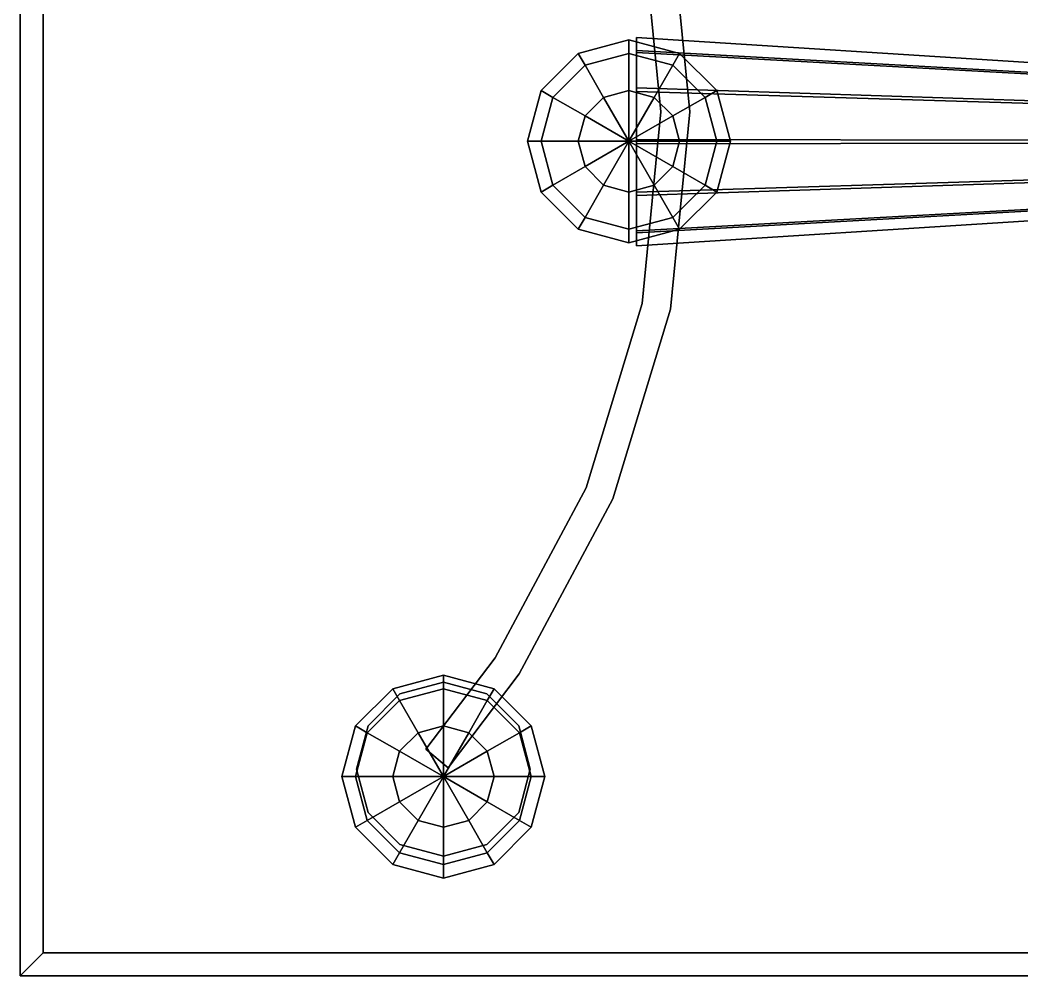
# Model space of a CAD drawing. Header units: millimetres. Extents: x -30782 to 40110, y 35885 to 73818.
# Drawn here: x -20179.5 to -19833.7, y 64189.2 to 64519.2 of the extents above; entities that cross this region are included whole.
import ezdxf

# ---------------------------------------------------------------- set-up
doc = ezdxf.new("R2010")
doc.units = ezdxf.units.MM
doc.styles.get("Standard").update_dxf_attribs({"font": 'arial.ttf'})

# ---------------------------------------------------------------- blocks, each defined once
blk = doc.blocks.new('A$C70D153BE')
for points, invisible_edges in [([(2097.04, 664.96, -277.71), (917.04, 64.96, -277.71), (917.04, 664.96, -277.71)], 1), ([(917.04, 64.96, -277.71), (2097.04, 664.96, -277.71), (2097.04, 64.96, -277.71)], 1), ([(925.04, 72.96, -265.71), (917.04, 664.96, -273.71), (917.04, 64.96, -273.71)], 1), ([(917.04, 664.96, -273.71), (925.04, 72.96, -265.71), (925.04, 656.96, -265.71)], 1), ([(917.04, 64.96, -273.71), (917.04, 664.96, -273.71), (917.04, 664.96, -277.71)], 12), ([(917.04, 64.96, -277.71), (917.04, 64.96, -273.71), (917.04, 664.96, -277.71)], 2), ([(925.04, 72.96, -265.71), (2089.04, 72.96, -265.71), (2089.04, 656.96, -265.71)], 12), ([(925.04, 656.96, -265.71), (925.04, 72.96, -265.71), (2089.04, 656.96, -265.71)], 2), ([(1148.19, 363.31, -615.71), (1121.6, 496.96, -615.71), (1141.48, 431.44, -615.71)], 1), ([(1148.19, 363.31, -385.71), (1141.48, 431.44, -385.71), (1121.6, 496.96, -385.71)], 12), ([(1131.67, 429.49, -385.71), (1138.19, 363.31, -615.71), (1138.19, 363.31, -385.71)], 1), ([(1138.19, 363.31, -615.71), (1131.67, 429.49, -385.71), (1131.67, 429.49, -615.71)], 1), ([(1131.67, 429.49, -615.71), (1148.19, 363.31, -615.71), (1138.19, 363.31, -615.71)], 3), ([(1131.67, 429.49, -385.71), (1138.19, 363.31, -385.71), (1148.19, 363.31, -385.71)], 14), ([(1141.48, 431.44, -385.71), (1148.19, 363.31, -385.71), (1148.19, 363.31, -615.71)], 12), ([(1148.19, 363.31, -615.71), (1141.48, 431.44, -615.71), (1141.48, 431.44, -385.71)], 12), ([(1127.16, 388.08, -500.81), (1112, 379.33, -518.31), (1109.66, 383.4, -500.81)], 1), ([(1127.16, 383.4, -483.31), (1127.16, 388.08, -500.81), (1109.66, 383.4, -500.81)], 12), ([(1127.16, 388.08, -500.81), (1127.16, 383.4, -518.31), (1112, 379.33, -518.31)], 12), ([(1142.31, 379.33, -518.31), (1127.16, 388.08, -500.81), (1144.66, 383.4, -500.81)], 1), ([(1142.31, 379.33, -518.31), (1127.16, 383.4, -518.31), (1127.16, 388.08, -500.81)], 12), ([(1144.66, 383.4, -500.81), (1127.16, 388.08, -500.81), (1127.16, 383.4, -483.31)], 12), ([(1129.75, 388.95, -498.93), (1492.95, 365.63, -499.39), (1129.75, 384.48, -517.02)], 2), ([(1129.75, 383.77, -481.03), (1492.95, 365.63, -499.39), (1129.75, 388.95, -498.93)], 1), ([(1129.75, 384.48, -517.02), (1129.75, 383.77, -481.03), (1129.75, 388.95, -498.93)], 1), ([(1492.95, 365.63, -499.39), (1492.95, 364.05, -505.76), (1129.75, 384.48, -517.02)], 12), ([(1129.75, 384.48, -517.02), (1492.95, 364.05, -505.76), (1492.95, 359.51, -510.49)], 12), ([(1492.95, 359.51, -510.49), (1129.75, 371.56, -530.46), (1129.75, 384.48, -517.02)], 12), ([(1129.75, 353.66, -535.63), (1129.75, 384.48, -517.02), (1129.75, 371.56, -530.46)], 1), ([(1109.66, 383.4, -500.81), (1100.91, 368.24, -518.31), (1096.84, 370.58, -500.81)], 1), ([(1112, 379.33, -483.31), (1109.66, 383.4, -500.81), (1096.84, 370.58, -500.81)], 12), ([(1109.66, 383.4, -500.81), (1112, 379.33, -518.31), (1100.91, 368.24, -518.31)], 12), ([(1127.16, 383.4, -483.31), (1109.66, 383.4, -500.81), (1112, 379.33, -483.31)], 1), ([(1127.16, 370.58, -470.5), (1127.16, 383.4, -483.31), (1112, 379.33, -483.31)], 12), ([(1127.16, 383.4, -518.31), (1118.41, 368.24, -531.12), (1112, 379.33, -518.31)], 1), ([(1127.16, 383.4, -518.31), (1127.16, 370.58, -531.12), (1118.41, 368.24, -531.12)], 12), ([(1142.31, 379.33, -483.31), (1127.16, 383.4, -483.31), (1127.16, 370.58, -470.5)], 12), ([(1135.91, 368.24, -531.12), (1127.16, 383.4, -518.31), (1142.31, 379.33, -518.31)], 1), ([(1135.91, 368.24, -531.12), (1127.16, 370.58, -531.12), (1127.16, 383.4, -518.31)], 12), ([(1144.66, 383.4, -500.81), (1127.16, 383.4, -483.31), (1142.31, 379.33, -483.31)], 1), ([(1492.95, 363.8, -493.09), (1129.75, 383.77, -481.03), (1129.75, 370.33, -468.11)], 12), ([(1129.75, 383.77, -481.03), (1492.95, 363.8, -493.09), (1492.95, 365.63, -499.39)], 12), ([(1129.75, 383.77, -481.03), (1129.75, 334.34, -468.83), (1129.75, 352.24, -463.65)], 13), ([(1129.75, 383.77, -481.03), (1129.75, 352.24, -463.65), (1129.75, 370.33, -468.11)], 1), ([(1153.41, 368.24, -518.31), (1142.31, 379.33, -518.31), (1144.66, 383.4, -500.81)], 12), ([(1157.47, 370.58, -500.81), (1144.66, 383.4, -500.81), (1142.31, 379.33, -483.31)], 12), ([(1153.41, 368.24, -518.31), (1144.66, 383.4, -500.81), (1157.47, 370.58, -500.81)], 1), ([(1112, 379.33, -483.31), (1096.84, 370.58, -500.81), (1100.91, 368.24, -483.31)], 1), ([(1112, 379.33, -518.31), (1112, 361.83, -531.12), (1100.91, 368.24, -518.31)], 1), ([(1118.41, 368.24, -470.5), (1112, 379.33, -483.31), (1100.91, 368.24, -483.31)], 12), ([(1127.16, 370.58, -470.5), (1112, 379.33, -483.31), (1118.41, 368.24, -470.5)], 1), ([(1112, 379.33, -518.31), (1118.41, 368.24, -531.12), (1112, 361.83, -531.12)], 12), ([(1142.31, 379.33, -483.31), (1127.16, 370.58, -470.5), (1135.91, 368.24, -470.5)], 1), ([(1153.41, 368.24, -483.31), (1142.31, 379.33, -483.31), (1135.91, 368.24, -470.5)], 12), ([(1142.31, 361.83, -531.12), (1135.91, 368.24, -531.12), (1142.31, 379.33, -518.31)], 12), ([(1142.31, 361.83, -531.12), (1142.31, 379.33, -518.31), (1153.41, 368.24, -518.31)], 1), ([(1157.47, 370.58, -500.81), (1142.31, 379.33, -483.31), (1153.41, 368.24, -483.31)], 1), ([(1096.84, 370.58, -500.81), (1096.84, 353.08, -518.31), (1092.16, 353.08, -500.81)], 1), ([(1100.91, 368.24, -483.31), (1096.84, 370.58, -500.81), (1092.16, 353.08, -500.81)], 12), ([(1096.84, 370.58, -500.81), (1100.91, 368.24, -518.31), (1096.84, 353.08, -518.31)], 12), ([(1129.75, 353.66, -535.63), (1129.75, 371.56, -530.46), (1492.95, 359.51, -510.49)], 12), ([(1129.75, 370.33, -468.11), (1492.95, 359.07, -488.54), (1492.95, 363.8, -493.09)], 12), ([(1129.75, 352.24, -463.65), (1492.95, 359.07, -488.54), (1129.75, 370.33, -468.11)], 1), ([(1157.47, 353.08, -518.31), (1153.41, 368.24, -518.31), (1157.47, 370.58, -500.81)], 12), ([(1162.16, 353.08, -500.81), (1157.47, 370.58, -500.81), (1153.41, 368.24, -483.31)], 12), ([(1157.47, 353.08, -518.31), (1157.47, 370.58, -500.81), (1162.16, 353.08, -500.81)], 1), ([(1100.91, 368.24, -483.31), (1092.16, 353.08, -500.81), (1096.84, 353.08, -483.31)], 1), ([(1100.91, 368.24, -518.31), (1109.66, 353.08, -531.12), (1096.84, 353.08, -518.31)], 1), ([(1112, 361.83, -470.5), (1100.91, 368.24, -483.31), (1096.84, 353.08, -483.31)], 12), ([(1100.91, 368.24, -518.31), (1112, 361.83, -531.12), (1109.66, 353.08, -531.12)], 12), ([(1118.41, 368.24, -470.5), (1100.91, 368.24, -483.31), (1112, 361.83, -470.5)], 1), ([(1153.41, 368.24, -483.31), (1135.91, 368.24, -470.5), (1142.31, 361.83, -470.5)], 1), ([(1157.47, 353.08, -483.31), (1153.41, 368.24, -483.31), (1142.31, 361.83, -470.5)], 12), ([(1144.66, 353.08, -531.12), (1142.31, 361.83, -531.12), (1153.41, 368.24, -518.31)], 12), ([(1144.66, 353.08, -531.12), (1153.41, 368.24, -518.31), (1157.47, 353.08, -518.31)], 1), ([(1162.16, 353.08, -500.81), (1153.41, 368.24, -483.31), (1157.47, 353.08, -483.31)], 1), ([(1121.6, 229.65, -615.71), (1148.19, 363.31, -615.71), (1141.48, 295.17, -615.71)], 1), ([(1121.6, 229.65, -385.71), (1141.48, 295.17, -385.71), (1148.19, 363.31, -385.71)], 12), ([(1138.19, 363.31, -615.71), (1131.67, 297.12, -385.71), (1138.19, 363.31, -385.71)], 1), ([(1131.67, 297.12, -385.71), (1138.19, 363.31, -615.71), (1131.67, 297.12, -615.71)], 1), ([(1138.19, 363.31, -615.71), (1148.19, 363.31, -615.71), (1131.67, 297.12, -615.71)], 3), ([(1138.19, 363.31, -385.71), (1131.67, 297.12, -385.71), (1148.19, 363.31, -385.71)], 14), ([(1148.19, 363.31, -615.71), (1148.19, 363.31, -385.71), (1141.48, 295.17, -385.71)], 12), ([(1141.48, 295.17, -385.71), (1141.48, 295.17, -615.71), (1148.19, 363.31, -615.71)], 12), ([(1112, 361.83, -470.5), (1096.84, 353.08, -483.31), (1109.66, 353.08, -470.5)], 1), ([(1157.47, 353.08, -483.31), (1142.31, 361.83, -470.5), (1144.66, 353.08, -470.5)], 1), ([(1492.95, 359.51, -510.49), (1492.95, 353.2, -512.31), (1129.75, 353.66, -535.63)], 12), ([(1129.75, 352.24, -463.65), (1492.95, 352.7, -486.97), (1492.95, 359.07, -488.54)], 12), ([(1092.16, 353.08, -500.81), (1096.84, 353.08, -518.31), (1100.91, 337.93, -518.31)], 12), ([(1092.16, 353.08, -500.81), (1100.91, 337.93, -518.31), (1096.84, 335.58, -500.81)], 1), ([(1096.84, 353.08, -483.31), (1092.16, 353.08, -500.81), (1096.84, 335.58, -500.81)], 12), ([(1096.84, 353.08, -483.31), (1096.84, 335.58, -500.81), (1100.91, 337.93, -483.31)], 1), ([(1096.84, 353.08, -518.31), (1109.66, 353.08, -531.12), (1112, 344.33, -531.12)], 12), ([(1096.84, 353.08, -518.31), (1112, 344.33, -531.12), (1100.91, 337.93, -518.31)], 1), ([(1109.66, 353.08, -470.5), (1096.84, 353.08, -483.31), (1100.91, 337.93, -483.31)], 12), ([(1109.66, 353.08, -470.5), (1100.91, 337.93, -483.31), (1112, 344.33, -470.5)], 1), ([(1129.75, 353.66, -535.63), (1492.95, 346.83, -510.74), (1129.75, 335.57, -531.17)], 1), ([(1129.75, 353.66, -535.63), (1492.95, 353.2, -512.31), (1492.95, 346.83, -510.74)], 12), ([(1129.75, 326.72, -524.29), (1129.75, 353.66, -535.63), (1129.75, 335.57, -531.17)], 1), ([(1492.95, 346.4, -488.79), (1492.95, 352.7, -486.97), (1129.75, 352.24, -463.65)], 12), ([(1153.41, 337.93, -483.31), (1144.66, 353.08, -470.5), (1142.31, 344.33, -470.5)], 1), ([(1142.31, 344.33, -531.12), (1157.47, 353.08, -518.31), (1153.41, 337.93, -518.31)], 1), ([(1142.31, 344.33, -531.12), (1144.66, 353.08, -531.12), (1157.47, 353.08, -518.31)], 12), ([(1153.41, 337.93, -483.31), (1157.47, 353.08, -483.31), (1144.66, 353.08, -470.5)], 12), ([(1153.41, 337.93, -518.31), (1162.16, 353.08, -500.81), (1157.47, 335.58, -500.81)], 1), ([(1153.41, 337.93, -518.31), (1157.47, 353.08, -518.31), (1162.16, 353.08, -500.81)], 12), ([(1157.47, 335.58, -500.81), (1157.47, 353.08, -483.31), (1153.41, 337.93, -483.31)], 1), ([(1157.47, 335.58, -500.81), (1162.16, 353.08, -500.81), (1157.47, 353.08, -483.31)], 12), ([(1129.75, 352.24, -463.65), (1129.75, 334.34, -468.83), (1492.95, 346.4, -488.79)], 12), ([(1492.95, 346.83, -510.74), (1492.95, 343.72, -508.32), (1129.75, 326.72, -524.29)], 14), ([(1129.75, 326.72, -524.29), (1129.75, 335.57, -531.17), (1492.95, 346.83, -510.74)], 12), ([(1129.75, 321.43, -482.26), (1492.95, 341.85, -493.52), (1492.95, 346.4, -488.79)], 12), ([(1492.95, 346.4, -488.79), (1129.75, 334.34, -468.83), (1129.75, 321.43, -482.26)], 12), ([(1100.91, 337.93, -518.31), (1112, 344.33, -531.12), (1118.41, 337.93, -531.12)], 12), ([(1112, 344.33, -470.5), (1100.91, 337.93, -483.31), (1112, 326.83, -483.31)], 12), ([(1112, 344.33, -470.5), (1112, 326.83, -483.31), (1118.41, 337.93, -470.5)], 1), ([(1492.95, 343.72, -508.32), (1129.75, 322.14, -518.25), (1129.75, 326.72, -524.29)], 13), ([(1492.95, 343.72, -508.32), (1492.95, 342.1, -506.19), (1129.75, 322.14, -518.25)], 12), ([(1142.31, 326.83, -483.31), (1142.31, 344.33, -470.5), (1135.91, 337.93, -470.5)], 1), ([(1135.91, 337.93, -531.12), (1142.31, 344.33, -531.12), (1153.41, 337.93, -518.31)], 12), ([(1142.31, 326.83, -483.31), (1153.41, 337.93, -483.31), (1142.31, 344.33, -470.5)], 12), ([(1129.75, 322.14, -518.25), (1492.95, 342.1, -506.19), (1492.95, 340.28, -499.89)], 12), ([(1492.95, 340.28, -499.89), (1492.95, 341.85, -493.52), (1129.75, 321.43, -482.26)], 12), ([(1129.75, 322.14, -518.25), (1492.95, 340.28, -499.89), (1129.75, 316.96, -500.35)], 1), ([(1129.75, 316.96, -500.35), (1492.95, 340.28, -499.89), (1129.75, 321.43, -482.26)], 2), ([(1096.84, 335.58, -500.81), (1100.91, 337.93, -518.31), (1112, 326.83, -518.31)], 12), ([(1100.91, 337.93, -483.31), (1096.84, 335.58, -500.81), (1109.66, 322.77, -500.81)], 12), ([(1096.84, 335.58, -500.81), (1112, 326.83, -518.31), (1109.66, 322.77, -500.81)], 1), ([(1100.91, 337.93, -518.31), (1118.41, 337.93, -531.12), (1112, 326.83, -518.31)], 1), ([(1100.91, 337.93, -483.31), (1109.66, 322.77, -500.81), (1112, 326.83, -483.31)], 1), ([(1118.41, 337.93, -470.5), (1112, 326.83, -483.31), (1127.16, 322.77, -483.31)], 12), ([(1112, 326.83, -518.31), (1118.41, 337.93, -531.12), (1127.16, 335.58, -531.12)], 12), ([(1112, 326.83, -518.31), (1127.16, 335.58, -531.12), (1127.16, 322.77, -518.31)], 1), ([(1118.41, 337.93, -470.5), (1127.16, 322.77, -483.31), (1127.16, 335.58, -470.5)], 1), ([(1127.16, 322.77, -483.31), (1135.91, 337.93, -470.5), (1127.16, 335.58, -470.5)], 1), ([(1127.16, 322.77, -483.31), (1142.31, 326.83, -483.31), (1135.91, 337.93, -470.5)], 12), ([(1127.16, 335.58, -531.12), (1135.91, 337.93, -531.12), (1142.31, 326.83, -518.31)], 12), ([(1127.16, 335.58, -531.12), (1142.31, 326.83, -518.31), (1127.16, 322.77, -518.31)], 1), ([(1135.91, 337.93, -531.12), (1153.41, 337.93, -518.31), (1142.31, 326.83, -518.31)], 1), ([(1142.31, 326.83, -518.31), (1153.41, 337.93, -518.31), (1157.47, 335.58, -500.81)], 12), ([(1144.66, 322.77, -500.81), (1153.41, 337.93, -483.31), (1142.31, 326.83, -483.31)], 1), ([(1142.31, 326.83, -518.31), (1157.47, 335.58, -500.81), (1144.66, 322.77, -500.81)], 1), ([(1144.66, 322.77, -500.81), (1157.47, 335.58, -500.81), (1153.41, 337.93, -483.31)], 12), ([(1129.75, 334.34, -468.83), (1129.75, 316.96, -500.35), (1129.75, 321.43, -482.26)], 1), ([(1109.66, 322.77, -500.81), (1112, 326.83, -518.31), (1127.16, 322.77, -518.31)], 12), ([(1112, 326.83, -483.31), (1109.66, 322.77, -500.81), (1127.16, 318.08, -500.81)], 12), ([(1112, 326.83, -483.31), (1127.16, 318.08, -500.81), (1127.16, 322.77, -483.31)], 1), ([(1127.16, 322.77, -518.31), (1142.31, 326.83, -518.31), (1144.66, 322.77, -500.81)], 12), ([(1127.16, 318.08, -500.81), (1142.31, 326.83, -483.31), (1127.16, 322.77, -483.31)], 1), ([(1127.16, 318.08, -500.81), (1144.66, 322.77, -500.81), (1142.31, 326.83, -483.31)], 12), ([(1129.75, 316.96, -500.35), (1129.75, 326.72, -524.29), (1129.75, 322.14, -518.25)], 1), ([(1109.66, 322.77, -500.81), (1127.16, 322.77, -518.31), (1127.16, 318.08, -500.81)], 1), ([(1127.16, 322.77, -518.31), (1144.66, 322.77, -500.81), (1127.16, 318.08, -500.81)], 1), ([(1112.36, 233.48, -615.71), (1131.67, 297.12, -385.71), (1131.67, 297.12, -615.71)], 1), ([(1112.36, 233.48, -385.71), (1131.67, 297.12, -385.71), (1112.36, 233.48, -615.71)], 2), ([(1131.67, 297.12, -615.71), (1121.6, 229.65, -615.71), (1112.36, 233.48, -615.71)], 3), ([(1131.67, 297.12, -385.71), (1112.36, 233.48, -385.71), (1121.6, 229.65, -385.71)], 14), ([(1121.6, 229.65, -615.71), (1141.48, 295.17, -615.71), (1141.48, 295.17, -385.71)], 12), ([(1121.6, 229.65, -385.71), (1121.6, 229.65, -615.71), (1141.48, 295.17, -385.71)], 2), ([(1112.36, 233.48, -615.71), (1064.74, 136.76, -615.71), (1081.01, 174.82, -615.71)], 3), ([(1112.36, 233.48, -615.71), (1089.33, 169.27, -615.71), (1064.74, 136.76, -615.71)], 13), ([(1112.36, 233.48, -385.71), (1081.01, 174.82, -385.71), (1064.74, 136.76, -385.71)], 14), ([(1112.36, 233.48, -385.71), (1064.74, 136.76, -385.71), (1089.33, 169.27, -385.71)], 13), ([(1081.01, 174.82, -385.71), (1112.36, 233.48, -615.71), (1081.01, 174.82, -615.71)], 1), ([(1081.01, 174.82, -385.71), (1112.36, 233.48, -385.71), (1112.36, 233.48, -615.71)], 12), ([(1112.36, 233.48, -615.71), (1121.6, 229.65, -615.71), (1089.33, 169.27, -615.71)], 13), ([(1112.36, 233.48, -385.71), (1089.33, 169.27, -385.71), (1121.6, 229.65, -385.71)], 13), ([(1089.33, 169.27, -385.71), (1089.33, 169.27, -615.71), (1121.6, 229.65, -615.71)], 12), ([(1089.33, 169.27, -385.71), (1121.6, 229.65, -615.71), (1121.6, 229.65, -385.71)], 1), ([(1081.01, 174.82, -385.71), (1057.13, 143.24, -615.71), (1057.13, 143.24, -385.71)], 1), ([(1057.13, 143.24, -615.71), (1081.01, 174.82, -385.71), (1081.01, 174.82, -615.71)], 1), ([(1081.01, 174.82, -615.71), (1064.74, 136.76, -615.71), (1057.13, 143.24, -615.71)], 1), ([(1081.01, 174.82, -385.71), (1057.13, 143.24, -385.71), (1064.74, 136.76, -385.71)], 12), ([(1063.13, 166.36, -335.71), (1048.13, 162.35, -335.71), (1037.15, 151.36, -335.71)], 12), ([(1063.13, 164.08, -330.21), (1045.63, 164.08, -312.71), (1063.13, 168.77, -312.71)], 1), ([(1063.13, 168.77, -312.71), (1045.63, 164.08, -312.71), (1047.97, 160.02, -295.21)], 12), ([(1063.13, 168.77, -312.71), (1047.97, 160.02, -295.21), (1063.13, 164.08, -295.21)], 1), ([(1063.13, 166.36, -685.71), (1048.13, 162.35, -685.71), (1048.13, 162.35, -335.71)], 12), ([(1048.13, 162.35, -335.71), (1063.13, 166.36, -335.71), (1063.13, 166.36, -685.71)], 12), ([(1048.13, 162.35, -685.71), (1063.13, 166.36, -685.71), (1078.13, 162.35, -685.71)], 12), ([(1080.63, 164.08, -312.71), (1063.13, 164.08, -330.21), (1063.13, 168.77, -312.71)], 1), ([(1078.28, 160.02, -295.21), (1080.63, 164.08, -312.71), (1063.13, 168.77, -312.71)], 12), ([(1078.28, 160.02, -295.21), (1063.13, 168.77, -312.71), (1063.13, 164.08, -295.21)], 1), ([(1078.13, 162.35, -335.71), (1078.13, 162.35, -685.71), (1063.13, 166.36, -685.71)], 12), ([(1063.13, 166.36, -685.71), (1063.13, 166.36, -335.71), (1078.13, 162.35, -335.71)], 12), ([(1089.11, 151.36, -335.71), (1078.13, 162.35, -335.71), (1063.13, 166.36, -335.71)], 12), ([(1089.33, 169.27, -385.71), (1064.74, 136.76, -385.71), (1064.74, 136.76, -615.71)], 12), ([(1064.74, 136.76, -615.71), (1089.33, 169.27, -615.71), (1089.33, 169.27, -385.71)], 12), ([(1047.97, 160.02, -330.21), (1032.82, 151.27, -312.71), (1045.63, 164.08, -312.71)], 1), ([(1045.63, 164.08, -312.71), (1032.82, 151.27, -312.71), (1036.88, 148.93, -295.21)], 12), ([(1045.63, 164.08, -312.71), (1036.88, 148.93, -295.21), (1047.97, 160.02, -295.21)], 1), ([(1063.13, 164.08, -330.21), (1047.97, 160.02, -330.21), (1045.63, 164.08, -312.71)], 12), ([(1063.13, 164.08, -295.21), (1047.97, 160.02, -295.21), (1054.38, 148.93, -282.4)], 12), ([(1063.13, 151.27, -343.02), (1047.97, 160.02, -330.21), (1063.13, 164.08, -330.21)], 1), ([(1063.13, 164.08, -295.21), (1054.38, 148.93, -282.4), (1063.13, 151.27, -282.4)], 1), ([(1071.88, 148.93, -282.4), (1078.28, 160.02, -295.21), (1063.13, 164.08, -295.21)], 12), ([(1071.88, 148.93, -282.4), (1063.13, 164.08, -295.21), (1063.13, 151.27, -282.4)], 1), ([(1080.63, 164.08, -312.71), (1078.28, 160.02, -330.21), (1063.13, 164.08, -330.21)], 12), ([(1078.28, 160.02, -330.21), (1063.13, 151.27, -343.02), (1063.13, 164.08, -330.21)], 1), ([(1093.44, 151.27, -312.71), (1078.28, 160.02, -330.21), (1080.63, 164.08, -312.71)], 1), ([(1089.38, 148.93, -295.21), (1080.63, 164.08, -312.71), (1078.28, 160.02, -295.21)], 1), ([(1089.38, 148.93, -295.21), (1093.44, 151.27, -312.71), (1080.63, 164.08, -312.71)], 12), ([(1047.97, 160.02, -330.21), (1036.88, 148.93, -330.21), (1032.82, 151.27, -312.71)], 12), ([(1033.13, 136.36, -685.71), (1037.15, 151.36, -685.71), (1048.13, 162.35, -685.71)], 12), ([(1047.97, 160.02, -295.21), (1036.88, 148.93, -295.21), (1047.97, 142.52, -282.4)], 12), ([(1054.38, 148.93, -343.02), (1036.88, 148.93, -330.21), (1047.97, 160.02, -330.21)], 1), ([(1048.13, 162.35, -335.71), (1037.15, 151.36, -685.71), (1037.15, 151.36, -335.71)], 1), ([(1048.13, 162.35, -335.71), (1048.13, 162.35, -685.71), (1037.15, 151.36, -685.71)], 12), ([(1047.97, 160.02, -295.21), (1047.97, 142.52, -282.4), (1054.38, 148.93, -282.4)], 1), ([(1063.13, 151.27, -343.02), (1054.38, 148.93, -343.02), (1047.97, 160.02, -330.21)], 12), ([(1078.28, 160.02, -330.21), (1071.88, 148.93, -343.02), (1063.13, 151.27, -343.02)], 12), ([(1078.28, 142.52, -282.4), (1078.28, 160.02, -295.21), (1071.88, 148.93, -282.4)], 1), ([(1089.38, 148.93, -330.21), (1071.88, 148.93, -343.02), (1078.28, 160.02, -330.21)], 1), ([(1089.11, 151.36, -335.71), (1089.11, 151.36, -685.71), (1078.13, 162.35, -335.71)], 2), ([(1089.11, 151.36, -685.71), (1078.13, 162.35, -685.71), (1078.13, 162.35, -335.71)], 12), ([(1078.13, 162.35, -685.71), (1093.13, 136.36, -685.71), (1089.11, 121.36, -685.71)], 13), ([(1078.13, 162.35, -685.71), (1089.11, 151.36, -685.71), (1093.13, 136.36, -685.71)], 12), ([(1078.28, 142.52, -282.4), (1089.38, 148.93, -295.21), (1078.28, 160.02, -295.21)], 12), ([(1093.44, 151.27, -312.71), (1089.38, 148.93, -330.21), (1078.28, 160.02, -330.21)], 12), ([(1036.88, 148.93, -330.21), (1028.13, 133.77, -312.71), (1032.82, 151.27, -312.71)], 1), ([(1032.82, 151.27, -312.71), (1028.13, 133.77, -312.71), (1032.82, 133.77, -295.21)], 12), ([(1036.88, 148.93, -330.21), (1032.82, 133.77, -330.21), (1028.13, 133.77, -312.71)], 12), ([(1032.82, 151.27, -312.71), (1032.82, 133.77, -295.21), (1036.88, 148.93, -295.21)], 1), ([(1036.88, 148.93, -295.21), (1032.82, 133.77, -295.21), (1045.63, 133.77, -282.4)], 12), ([(1047.97, 142.52, -343.02), (1032.82, 133.77, -330.21), (1036.88, 148.93, -330.21)], 1), ([(1037.15, 151.36, -335.71), (1037.15, 151.36, -685.71), (1033.13, 136.36, -335.71)], 2), ([(1037.15, 151.36, -685.71), (1033.13, 136.36, -685.71), (1033.13, 136.36, -335.71)], 12), ([(1037.15, 151.36, -335.71), (1033.13, 136.36, -335.71), (1037.15, 121.36, -335.71)], 12), ([(1036.88, 148.93, -295.21), (1045.63, 133.77, -282.4), (1047.97, 142.52, -282.4)], 1), ([(1054.38, 148.93, -343.02), (1047.97, 142.52, -343.02), (1036.88, 148.93, -330.21)], 12), ([(1089.38, 148.93, -330.21), (1078.28, 142.52, -343.02), (1071.88, 148.93, -343.02)], 12), ([(1080.63, 133.77, -282.4), (1089.38, 148.93, -295.21), (1078.28, 142.52, -282.4)], 1), ([(1093.44, 133.77, -330.21), (1078.28, 142.52, -343.02), (1089.38, 148.93, -330.21)], 1), ([(1080.63, 133.77, -282.4), (1093.44, 133.77, -295.21), (1089.38, 148.93, -295.21)], 12), ([(1093.13, 136.36, -335.71), (1089.11, 151.36, -685.71), (1089.11, 151.36, -335.71)], 1), ([(1093.13, 136.36, -335.71), (1093.13, 136.36, -685.71), (1089.11, 151.36, -685.71)], 12), ([(1089.11, 121.36, -335.71), (1093.13, 136.36, -335.71), (1089.11, 151.36, -335.71)], 12), ([(1098.13, 133.77, -312.71), (1089.38, 148.93, -330.21), (1093.44, 151.27, -312.71)], 1), ([(1093.44, 133.77, -295.21), (1093.44, 151.27, -312.71), (1089.38, 148.93, -295.21)], 1), ([(1098.13, 133.77, -312.71), (1093.44, 133.77, -330.21), (1089.38, 148.93, -330.21)], 12), ([(1093.44, 133.77, -295.21), (1098.13, 133.77, -312.71), (1093.44, 151.27, -312.71)], 12), ([(1047.97, 142.52, -343.02), (1045.63, 133.77, -343.02), (1032.82, 133.77, -330.21)], 12), ([(1064.74, 136.76, -615.71), (1064.74, 136.76, -385.71), (1057.13, 143.24, -385.71)], 12), ([(1064.74, 136.76, -615.71), (1057.13, 143.24, -385.71), (1057.13, 143.24, -615.71)], 1), ([(1093.44, 133.77, -330.21), (1080.63, 133.77, -343.02), (1078.28, 142.52, -343.02)], 12), ([(1033.13, 136.36, -335.71), (1033.13, 136.36, -685.71), (1037.15, 121.36, -685.71)], 12), ([(1037.15, 121.36, -685.71), (1037.15, 121.36, -335.71), (1033.13, 136.36, -335.71)], 12), ([(1048.13, 110.38, -685.71), (1037.15, 121.36, -685.71), (1033.13, 136.36, -685.71)], 12), ([(1089.11, 121.36, -685.71), (1093.13, 136.36, -685.71), (1093.13, 136.36, -335.71)], 12), ([(1093.13, 136.36, -335.71), (1089.11, 121.36, -335.71), (1089.11, 121.36, -685.71)], 12), ([(1032.82, 133.77, -330.21), (1032.82, 116.27, -312.71), (1028.13, 133.77, -312.71)], 1), ([(1028.13, 133.77, -312.71), (1036.88, 118.62, -295.21), (1032.82, 133.77, -295.21)], 1), ([(1028.13, 133.77, -312.71), (1032.82, 116.27, -312.71), (1036.88, 118.62, -295.21)], 12), ([(1032.82, 133.77, -295.21), (1047.97, 125.02, -282.4), (1045.63, 133.77, -282.4)], 1), ([(1032.82, 133.77, -295.21), (1036.88, 118.62, -295.21), (1047.97, 125.02, -282.4)], 12), ([(1032.82, 133.77, -330.21), (1036.88, 118.62, -330.21), (1032.82, 116.27, -312.71)], 12), ([(1045.63, 133.77, -343.02), (1036.88, 118.62, -330.21), (1032.82, 133.77, -330.21)], 1), ([(1045.63, 133.77, -343.02), (1047.97, 125.02, -343.02), (1036.88, 118.62, -330.21)], 12), ([(1078.28, 125.02, -282.4), (1089.38, 118.62, -295.21), (1093.44, 133.77, -295.21)], 12), ([(1078.28, 125.02, -282.4), (1093.44, 133.77, -295.21), (1080.63, 133.77, -282.4)], 1), ([(1089.38, 118.62, -330.21), (1078.28, 125.02, -343.02), (1080.63, 133.77, -343.02)], 12), ([(1089.38, 118.62, -330.21), (1080.63, 133.77, -343.02), (1093.44, 133.77, -330.21)], 1), ([(1093.44, 116.27, -312.71), (1089.38, 118.62, -330.21), (1093.44, 133.77, -330.21)], 12), ([(1089.38, 118.62, -295.21), (1093.44, 116.27, -312.71), (1098.13, 133.77, -312.71)], 12), ([(1089.38, 118.62, -295.21), (1098.13, 133.77, -312.71), (1093.44, 133.77, -295.21)], 1), ([(1093.44, 116.27, -312.71), (1093.44, 133.77, -330.21), (1098.13, 133.77, -312.71)], 1), ([(1036.88, 118.62, -295.21), (1054.38, 118.62, -282.4), (1047.97, 125.02, -282.4)], 1), ([(1047.97, 125.02, -343.02), (1047.97, 107.52, -330.21), (1036.88, 118.62, -330.21)], 1), ([(1047.97, 125.02, -343.02), (1054.38, 118.62, -343.02), (1047.97, 107.52, -330.21)], 12), ([(1071.88, 118.62, -282.4), (1089.38, 118.62, -295.21), (1078.28, 125.02, -282.4)], 1), ([(1078.28, 107.52, -330.21), (1071.88, 118.62, -343.02), (1078.28, 125.02, -343.02)], 12), ([(1078.28, 107.52, -330.21), (1078.28, 125.02, -343.02), (1089.38, 118.62, -330.21)], 1), ([(1037.15, 121.36, -685.71), (1048.13, 110.38, -685.71), (1048.13, 110.38, -335.71)], 12), ([(1048.13, 110.38, -335.71), (1037.15, 121.36, -335.71), (1037.15, 121.36, -685.71)], 12), ([(1037.15, 121.36, -335.71), (1048.13, 110.38, -335.71), (1063.13, 106.36, -335.71)], 12), ([(1089.11, 121.36, -685.71), (1078.13, 110.38, -685.71), (1048.13, 110.38, -685.71)], 14), ([(1063.13, 106.36, -335.71), (1078.13, 110.38, -335.71), (1089.11, 121.36, -335.71)], 12), ([(1078.13, 110.38, -335.71), (1078.13, 110.38, -685.71), (1089.11, 121.36, -685.71)], 12), ([(1089.11, 121.36, -685.71), (1089.11, 121.36, -335.71), (1078.13, 110.38, -335.71)], 12), ([(1036.88, 118.62, -330.21), (1045.63, 103.46, -312.71), (1032.82, 116.27, -312.71)], 1), ([(1032.82, 116.27, -312.71), (1047.97, 107.52, -295.21), (1036.88, 118.62, -295.21)], 1), ([(1036.88, 118.62, -295.21), (1047.97, 107.52, -295.21), (1054.38, 118.62, -282.4)], 12), ([(1036.88, 118.62, -330.21), (1047.97, 107.52, -330.21), (1045.63, 103.46, -312.71)], 12), ([(1047.97, 107.52, -295.21), (1063.13, 116.27, -282.4), (1054.38, 118.62, -282.4)], 1), ([(1054.38, 118.62, -343.02), (1063.13, 103.46, -330.21), (1047.97, 107.52, -330.21)], 1), ([(1054.38, 118.62, -343.02), (1063.13, 116.27, -343.02), (1063.13, 103.46, -330.21)], 12), ([(1063.13, 116.27, -282.4), (1078.28, 107.52, -295.21), (1071.88, 118.62, -282.4)], 1), ([(1063.13, 103.46, -330.21), (1063.13, 116.27, -343.02), (1071.88, 118.62, -343.02)], 12), ([(1063.13, 103.46, -330.21), (1071.88, 118.62, -343.02), (1078.28, 107.52, -330.21)], 1), ([(1071.88, 118.62, -282.4), (1078.28, 107.52, -295.21), (1089.38, 118.62, -295.21)], 12), ([(1080.63, 103.46, -312.71), (1078.28, 107.52, -330.21), (1089.38, 118.62, -330.21)], 12), ([(1078.28, 107.52, -295.21), (1093.44, 116.27, -312.71), (1089.38, 118.62, -295.21)], 1), ([(1080.63, 103.46, -312.71), (1089.38, 118.62, -330.21), (1093.44, 116.27, -312.71)], 1), ([(1032.82, 116.27, -312.71), (1045.63, 103.46, -312.71), (1047.97, 107.52, -295.21)], 12), ([(1047.97, 107.52, -295.21), (1063.13, 103.46, -295.21), (1063.13, 116.27, -282.4)], 12), ([(1063.13, 116.27, -282.4), (1063.13, 103.46, -295.21), (1078.28, 107.52, -295.21)], 12), ([(1078.28, 107.52, -295.21), (1080.63, 103.46, -312.71), (1093.44, 116.27, -312.71)], 12), ([(1047.97, 107.52, -330.21), (1063.13, 98.77, -312.71), (1045.63, 103.46, -312.71)], 1), ([(1045.63, 103.46, -312.71), (1063.13, 103.46, -295.21), (1047.97, 107.52, -295.21)], 1), ([(1047.97, 107.52, -330.21), (1063.13, 103.46, -330.21), (1063.13, 98.77, -312.71)], 12), ([(1048.13, 110.38, -335.71), (1063.13, 106.36, -685.71), (1063.13, 106.36, -335.71)], 1), ([(1048.13, 110.38, -335.71), (1048.13, 110.38, -685.71), (1063.13, 106.36, -685.71)], 12), ([(1078.13, 110.38, -685.71), (1063.13, 106.36, -685.71), (1048.13, 110.38, -685.71)], 12), ([(1063.13, 106.36, -335.71), (1063.13, 106.36, -685.71), (1078.13, 110.38, -335.71)], 2), ([(1063.13, 106.36, -685.71), (1078.13, 110.38, -685.71), (1078.13, 110.38, -335.71)], 12), ([(1063.13, 98.77, -312.71), (1063.13, 103.46, -330.21), (1078.28, 107.52, -330.21)], 12), ([(1063.13, 98.77, -312.71), (1078.28, 107.52, -330.21), (1080.63, 103.46, -312.71)], 1), ([(1063.13, 103.46, -295.21), (1080.63, 103.46, -312.71), (1078.28, 107.52, -295.21)], 1), ([(1045.63, 103.46, -312.71), (1063.13, 98.77, -312.71), (1063.13, 103.46, -295.21)], 12), ([(1063.13, 103.46, -295.21), (1063.13, 98.77, -312.71), (1080.63, 103.46, -312.71)], 12), ([(2097.04, 64.96, -273.71), (925.04, 72.96, -265.71), (917.04, 64.96, -273.71)], 1), ([(2097.04, 64.96, -273.71), (2089.04, 72.96, -265.71), (925.04, 72.96, -265.71)], 12), ([(2097.04, 64.96, -277.71), (2097.04, 64.96, -273.71), (917.04, 64.96, -273.71)], 12), ([(2097.04, 64.96, -277.71), (917.04, 64.96, -273.71), (917.04, 64.96, -277.71)], 1)]:
    blk.add_3dface(points, dxfattribs=dict(invisible_edges=invisible_edges))
for points in [[(1127.16, 353.08, -465.81), (1127.16, 370.58, -470.5), (1118.41, 368.24, -470.5)], [(1127.16, 370.58, -531.12), (1127.16, 353.08, -535.81), (1118.41, 368.24, -531.12)], [(1135.91, 368.24, -470.5), (1127.16, 370.58, -470.5), (1127.16, 353.08, -465.81)], [(1127.16, 353.08, -535.81), (1127.16, 370.58, -531.12), (1135.91, 368.24, -531.12)], [(1127.16, 353.08, -465.81), (1118.41, 368.24, -470.5), (1112, 361.83, -470.5)], [(1118.41, 368.24, -531.12), (1127.16, 353.08, -535.81), (1112, 361.83, -531.12)], [(1142.31, 361.83, -470.5), (1135.91, 368.24, -470.5), (1127.16, 353.08, -465.81)], [(1127.16, 353.08, -535.81), (1135.91, 368.24, -531.12), (1142.31, 361.83, -531.12)], [(1127.16, 353.08, -465.81), (1112, 361.83, -470.5), (1109.66, 353.08, -470.5)], [(1112, 361.83, -531.12), (1127.16, 353.08, -535.81), (1109.66, 353.08, -531.12)], [(1144.66, 353.08, -470.5), (1142.31, 361.83, -470.5), (1127.16, 353.08, -465.81)], [(1127.16, 353.08, -535.81), (1142.31, 361.83, -531.12), (1144.66, 353.08, -531.12)], [(1127.16, 353.08, -465.81), (1109.66, 353.08, -470.5), (1112, 344.33, -470.5)], [(1109.66, 353.08, -531.12), (1127.16, 353.08, -535.81), (1112, 344.33, -531.12)], [(1127.16, 353.08, -465.81), (1112, 344.33, -470.5), (1118.41, 337.93, -470.5)], [(1112, 344.33, -531.12), (1127.16, 353.08, -535.81), (1118.41, 337.93, -531.12)], [(1127.16, 353.08, -465.81), (1118.41, 337.93, -470.5), (1127.16, 335.58, -470.5)], [(1118.41, 337.93, -531.12), (1127.16, 353.08, -535.81), (1127.16, 335.58, -531.12)], [(1142.31, 344.33, -470.5), (1144.66, 353.08, -470.5), (1127.16, 353.08, -465.81)], [(1135.91, 337.93, -470.5), (1142.31, 344.33, -470.5), (1127.16, 353.08, -465.81)], [(1127.16, 335.58, -470.5), (1135.91, 337.93, -470.5), (1127.16, 353.08, -465.81)], [(1127.16, 353.08, -535.81), (1144.66, 353.08, -531.12), (1142.31, 344.33, -531.12)], [(1127.16, 353.08, -535.81), (1142.31, 344.33, -531.12), (1135.91, 337.93, -531.12)], [(1127.16, 353.08, -535.81), (1135.91, 337.93, -531.12), (1127.16, 335.58, -531.12)], [(1054.38, 148.93, -282.4), (1047.97, 142.52, -282.4), (1063.13, 133.77, -277.71)], [(1063.13, 133.77, -347.71), (1047.97, 142.52, -343.02), (1054.38, 148.93, -343.02)], [(1063.13, 151.27, -282.4), (1054.38, 148.93, -282.4), (1063.13, 133.77, -277.71)], [(1063.13, 133.77, -347.71), (1054.38, 148.93, -343.02), (1063.13, 151.27, -343.02)], [(1063.13, 133.77, -277.71), (1071.88, 148.93, -282.4), (1063.13, 151.27, -282.4)], [(1071.88, 148.93, -343.02), (1063.13, 133.77, -347.71), (1063.13, 151.27, -343.02)], [(1063.13, 133.77, -277.71), (1078.28, 142.52, -282.4), (1071.88, 148.93, -282.4)], [(1078.28, 142.52, -343.02), (1063.13, 133.77, -347.71), (1071.88, 148.93, -343.02)], [(1047.97, 142.52, -282.4), (1045.63, 133.77, -282.4), (1063.13, 133.77, -277.71)], [(1063.13, 133.77, -347.71), (1045.63, 133.77, -343.02), (1047.97, 142.52, -343.02)], [(1063.13, 133.77, -277.71), (1080.63, 133.77, -282.4), (1078.28, 142.52, -282.4)], [(1080.63, 133.77, -343.02), (1063.13, 133.77, -347.71), (1078.28, 142.52, -343.02)], [(1045.63, 133.77, -282.4), (1047.97, 125.02, -282.4), (1063.13, 133.77, -277.71)], [(1063.13, 133.77, -347.71), (1047.97, 125.02, -343.02), (1045.63, 133.77, -343.02)], [(1047.97, 125.02, -282.4), (1054.38, 118.62, -282.4), (1063.13, 133.77, -277.71)], [(1063.13, 133.77, -347.71), (1054.38, 118.62, -343.02), (1047.97, 125.02, -343.02)], [(1054.38, 118.62, -282.4), (1063.13, 116.27, -282.4), (1063.13, 133.77, -277.71)], [(1063.13, 133.77, -347.71), (1063.13, 116.27, -343.02), (1054.38, 118.62, -343.02)], [(1063.13, 133.77, -277.71), (1078.28, 125.02, -282.4), (1080.63, 133.77, -282.4)], [(1063.13, 133.77, -277.71), (1071.88, 118.62, -282.4), (1078.28, 125.02, -282.4)], [(1063.13, 133.77, -277.71), (1063.13, 116.27, -282.4), (1071.88, 118.62, -282.4)], [(1078.28, 125.02, -343.02), (1063.13, 133.77, -347.71), (1080.63, 133.77, -343.02)], [(1071.88, 118.62, -343.02), (1063.13, 133.77, -347.71), (1078.28, 125.02, -343.02)], [(1063.13, 116.27, -343.02), (1063.13, 133.77, -347.71), (1071.88, 118.62, -343.02)]]:
    blk.add_3dface(points)
at = {"flags": 9}
for tag, p in [('YSIZE', (657.95, 924.51, -685.71)), ('XSIZE', (657.95, 924.51, -685.71)), ('ZSIZE', (917.04, 64.96, -685.71)), ('YSIZE', (917.04, 64.96, -685.71)), ('XSIZE', (917.04, 64.96, -685.71))]:
    blk.add_attdef(tag, p, '', height=0.5, dxfattribs=at)
at = {"text_generation_flag": 2, "flags": 9}
for tag in ['YSIZE', 'XSIZE']:
    blk.add_attdef(tag, (701.72, 754.43, -685.71), '', height=0.5, rotation=90, dxfattribs=at)
at = {"flags": 9}
for tag in ['YSIZE', 'XSIZE']:
    blk.add_attdef(tag, (2312.36, 754.43, -685.71), '', height=0.5, rotation=270, dxfattribs=at)

msp = doc.modelspace()

# ---------------------------------------------------------------- block references
msp.add_blockref('A$C70D153BE', (-21096.5, 64124.28))

doc.saveas('drawing.dxf')
